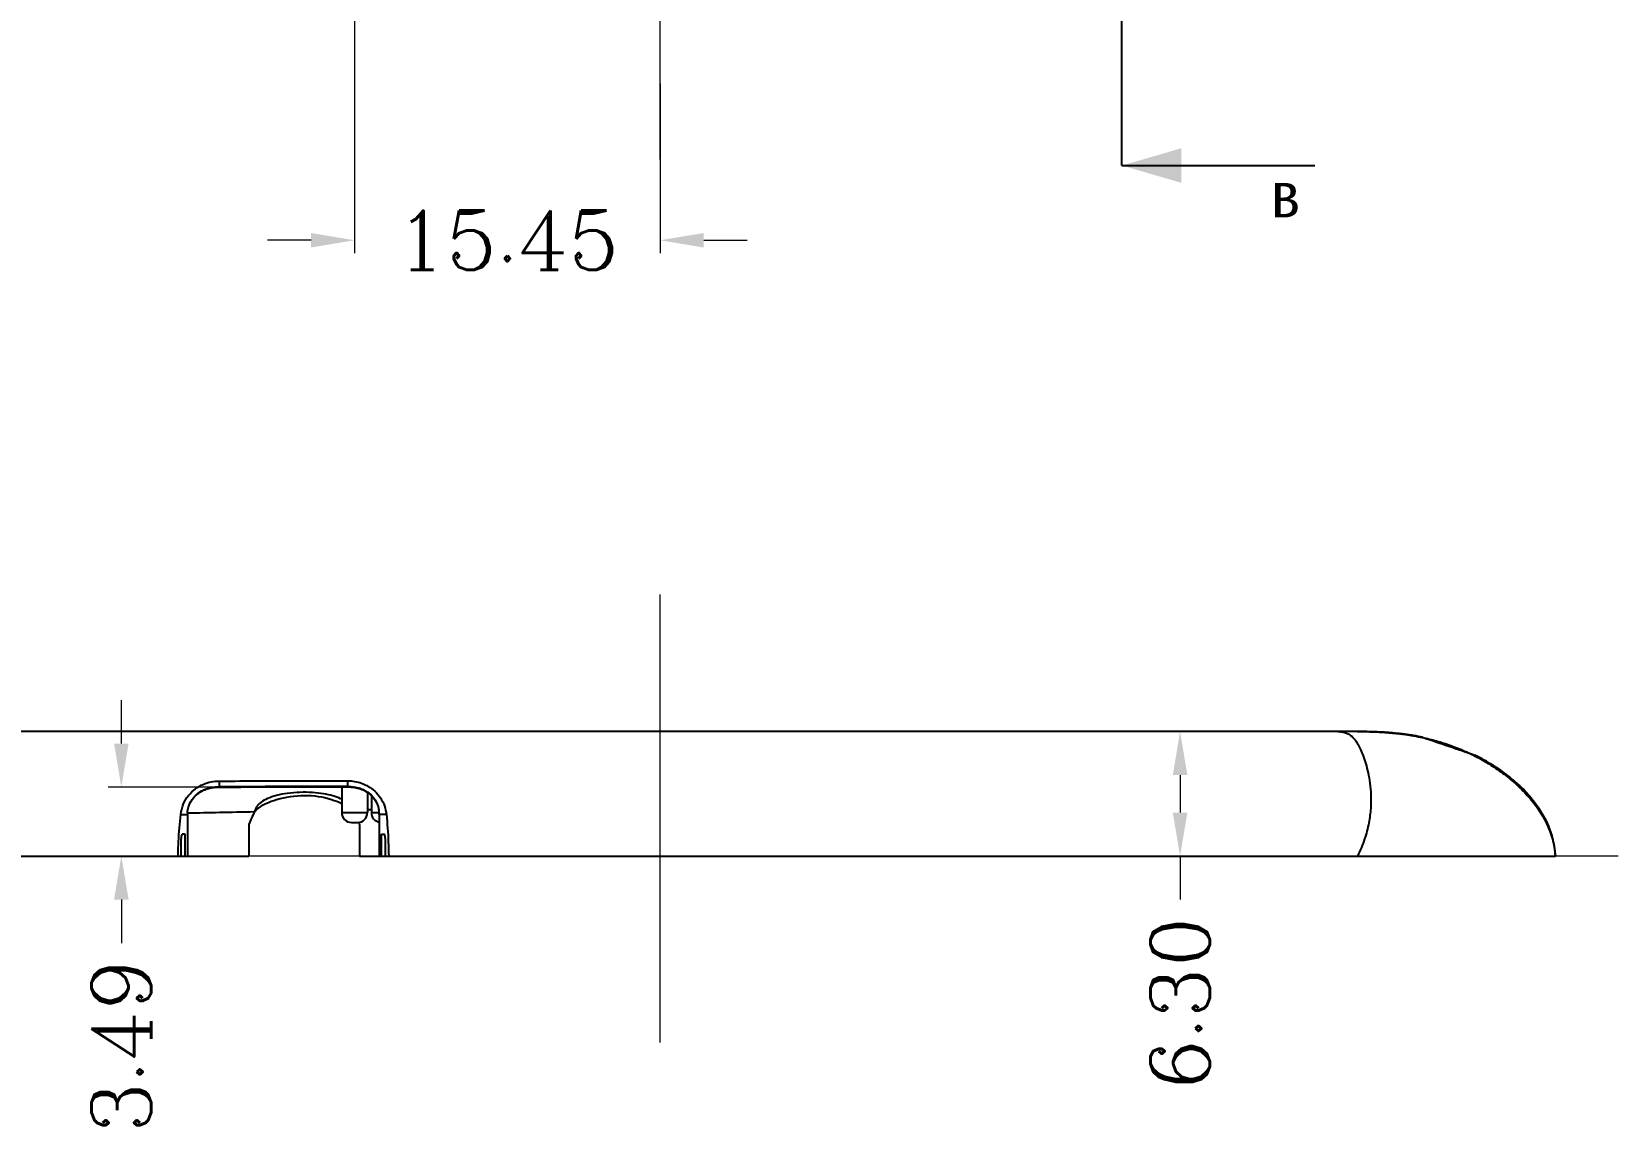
# Model space of a CAD drawing. Header units: millimetres. Extents: x -3610 to -2795, y 672 to 1276.
# Drawn here: x -3543.7 to -3463.5, y 812 to 867.3 of the extents above; entities that cross this region are included whole.
import ezdxf
from ezdxf.enums import TextEntityAlignment as Align

# ---------------------------------------------------------------- set-up
doc = ezdxf.new("R2010")
doc.units = ezdxf.units.MM
doc.header["$MEASUREMENT"] = 0
doc.linetypes.add('CENTER', pattern=[50.8, 31.75, -6.35, 6.35, -6.35])
doc.layers.add('DEFAULT_1', color=7, linetype='CENTER')
doc.layers.add('dim', color=7, linetype='Continuous')
doc.layers.add('moldbase', color=7, linetype='Continuous', lineweight=20)
doc.styles.add('ROMANC', font='romanc.shx', dxfattribs={"bigfont": 'gbcbig.shx'})
doc.styles.add('TEXTSTYLE_0', font='txt', dxfattribs={"width": 0.8})
doc.dimstyles.new('YanXiu', dxfattribs={"dimtxt": 3, "dimasz": 2.2, "dimexe": 0.66, "dimexo": 0.66, "dimgap": 0.66, "dimtad": 0, "dimzin": 1, "dimdsep": 46, "dimtxsty": 'ROMANC', "dimcen": 0, "dimclrd": 256, "dimclre": 3, "dimclrt": 3, "dimazin": 0, "dimtfac": 1, "dimtofl": 0, "dimtmove": 0, "dimatfit": 3, "dimfxl": 0, "dimlwd": 5, "dimlwe": 5, "dimarcsym": 0})

# ---------------------------------------------------------------- blocks, each defined once
blk = doc.blocks.new('*D57')
at = {"layer": 'Defpoints', "color": 0, "transparency": 16777216}
for p in [(-3489.613, 831.919), (-3489.613, 825.619), (-3485.64, 825.619)]:
    blk.add_point(p, dxfattribs=at)
at = {"layer": 'dim', "color": 3, "lineweight": 5, "transparency": 16777216}
for p, q in [((-3488.953, 831.919), (-3484.98, 831.919)), ((-3488.953, 825.619), (-3484.98, 825.619))]:
    blk.add_line(p, q, dxfattribs=at)
at = {"layer": 'dim', "lineweight": 5, "transparency": 16777216}
for p, q in [((-3485.64, 829.719), (-3485.64, 827.819)), ((-3485.64, 825.619), (-3485.64, 823.419))]:
    blk.add_line(p, q, dxfattribs=at)
at = {"layer": 'dim', "transparency": 16777216}
for points in [[(-3486.006, 829.719), (-3485.273, 829.719), (-3485.64, 831.919)], [(-3486.006, 827.819), (-3485.273, 827.819), (-3485.64, 825.619)]]:
    blk.add_solid(points, dxfattribs=at)
at = {"layer": 'dim', "color": 3, "transparency": 16777216, "insert": (-3485.64, 818.188), "char_height": 3, "attachment_point": 5, "rotation": 90, "style": 'ROMANC'}
blk.add_mtext('6.30', dxfattribs=at)
blk = doc.blocks.new('*D58')
at = {"layer": 'Defpoints', "color": 0, "transparency": 16777216}
for p in [(-3533.485, 829.111), (-3539.155, 825.619), (-3534.352, 825.619)]:
    blk.add_point(p, dxfattribs=at)
at = {"layer": 'dim', "lineweight": 5, "transparency": 16777216}
for p, q in [((-3539.155, 831.311), (-3539.155, 833.511)), ((-3539.155, 823.419), (-3539.155, 821.219))]:
    blk.add_line(p, q, dxfattribs=at)
at = {"layer": 'dim', "color": 3, "lineweight": 5, "transparency": 16777216}
for p, q in [((-3534.145, 829.111), (-3539.815, 829.111)), ((-3535.012, 825.619), (-3539.815, 825.619))]:
    blk.add_line(p, q, dxfattribs=at)
at = {"layer": 'dim', "transparency": 16777216}
for points in [[(-3539.522, 831.311), (-3538.789, 831.311), (-3539.155, 829.111)], [(-3539.522, 823.419), (-3538.789, 823.419), (-3539.155, 825.619)]]:
    blk.add_solid(points, dxfattribs=at)
at = {"layer": 'dim', "color": 3, "transparency": 16777216, "insert": (-3539.155, 815.988), "char_height": 3, "attachment_point": 5, "rotation": 90, "style": 'ROMANC'}
blk.add_mtext('3.49', dxfattribs=at)
blk = doc.blocks.new('*D61')
at = {"layer": 'Defpoints', "color": 0, "transparency": 16777216}
for p in [(-3527.367, 877.472), (-3511.917, 865.361), (-3511.917, 856.766)]:
    blk.add_point(p, dxfattribs=at)
at = {"layer": 'dim', "color": 3, "lineweight": 5, "transparency": 16777216}
for p, q in [((-3527.367, 876.812), (-3527.367, 856.106)), ((-3511.917, 864.701), (-3511.917, 856.106))]:
    blk.add_line(p, q, dxfattribs=at)
at = {"layer": 'dim', "lineweight": 5, "transparency": 16777216}
for p, q in [((-3529.567, 856.766), (-3531.767, 856.766)), ((-3509.717, 856.766), (-3507.517, 856.766))]:
    blk.add_line(p, q, dxfattribs=at)
at = {"layer": 'dim', "transparency": 16777216}
for points in [[(-3529.567, 857.132), (-3529.567, 856.399), (-3527.367, 856.766)], [(-3509.717, 857.132), (-3509.717, 856.399), (-3511.917, 856.766)]]:
    blk.add_solid(points, dxfattribs=at)
at = {"layer": 'dim', "color": 3, "transparency": 16777216, "insert": (-3519.642, 856.766), "char_height": 3, "attachment_point": 5, "style": 'ROMANC'}
blk.add_mtext('15.45', dxfattribs=at)

msp = doc.modelspace()

# ---------------------------------------------------------------- linework, layer by layer
at = {"color": 7, "linetype": 'Continuous'}
for p, q in [((-3488.577, 860.545), (-3478.832, 860.545)), ((-3476.667, 831.919), (-3547.167, 831.919)), ((-3534.217, 829.413), (-3534.217, 829.125)), ((-3527.717, 829.428), (-3527.717, 829.137)), ((-3534.217, 829.125), (-3534.215, 829.109)), ((-3528.017, 829.121), (-3528.017, 827.819)), ((-3527.717, 829.137), (-3527.716, 829.121)), ((-3526.717, 828.837), (-3526.717, 827.819)), ((-3526.517, 828.667), (-3526.517, 827.819)), ((-3536.154, 827.719), (-3535.817, 827.719)), ((-3535.817, 827.719), (-3535.817, 825.619)), ((-3535.815, 827.798), (-3535.815, 827.803)), ((-3528.017, 827.819), (-3526.717, 827.819)), ((-3526.517, 827.819), (-3526.12, 827.819)), ((-3526.135, 827.962), (-3526.135, 827.957)), ((-3525.756, 827.719), (-3526.117, 827.719)), ((-3526.117, 827.719), (-3526.117, 825.619)), ((-3532.717, 827.219), (-3532.717, 825.619)), ((-3527.517, 827.319), (-3527.217, 827.319)), ((-3527.117, 827.219), (-3527.117, 825.619)), ((-3467.061, 827.269), (-3467.064, 827.269)), ((-3536.126, 825.619), (-3536.126, 826.419)), ((-3535.932, 826.719), (-3536.073, 826.719)), ((-3535.932, 825.619), (-3535.932, 826.719)), ((-3526.002, 826.719), (-3525.861, 826.719)), ((-3526.002, 825.619), (-3526.002, 826.719)), ((-3525.808, 825.619), (-3525.808, 826.419)), ((-3557.167, 825.619), (-3532.717, 825.619)), ((-3527.117, 825.619), (-3466.667, 825.619))]:
    msp.add_line(p, q, dxfattribs=at)
for centre, radius, start, end in [((-3534.217, 827.719), 1.6, 177.17012, 180), ((-3527.517, 827.819), 0.5, 180.0002, 270), ((-3527.217, 827.819), 0.5, 270, 359.9998), ((-3526.017, 827.819), 0.5, 180.0002, 258.24097), ((-3527.717, 827.719), 1.6, 0, 8.56364)]:
    msp.add_arc(centre, radius, start, end, dxfattribs=at)
for points in [[(-3477.667, 831.919), (-3477.466, 831.905), (-3477.28, 831.86), (-3477.107, 831.78), (-3476.947, 831.659), (-3476.795, 831.494), (-3476.652, 831.28), (-3476.515, 831.011), (-3476.382, 830.683), (-3476.254, 830.292), (-3476.138, 829.835), (-3476.046, 829.309), (-3475.995, 828.712), (-3476.004, 828.04), (-3476.101, 827.296), (-3476.313, 826.483), (-3476.472, 826.056), (-3476.667, 825.619)], [(-3476.667, 831.919), (-3475.87, 831.905), (-3475.093, 831.86), (-3473.59, 831.658), (-3472.859, 831.492), (-3472.14, 831.275), (-3471.429, 831.004), (-3470.724, 830.673), (-3470.026, 830.278), (-3469.344, 829.817), (-3468.693, 829.288), (-3468.09, 828.689), (-3467.126, 827.278), (-3466.82, 826.473), (-3466.723, 826.051), (-3466.667, 825.619)], [(-3476.049, 831.911), (-3476.667, 831.919)], [(-3473.837, 831.714), (-3474.585, 831.816), (-3475.309, 831.878), (-3476.049, 831.911), (-3476.667, 831.919)], [(-3475.791, 831.903), (-3476.049, 831.911)], [(-3475.309, 831.878), (-3475.791, 831.903)], [(-3475.015, 831.857), (-3475.309, 831.878)], [(-3474.585, 831.816), (-3475.015, 831.857)], [(-3474.464, 831.802), (-3474.585, 831.816)], [(-3474.533, 831.81), (-3473.418, 831.637), (-3473.381, 831.63)], [(-3474.271, 831.778), (-3474.464, 831.802)], [(-3473.837, 831.714), (-3474.271, 831.778)], [(-3473.381, 831.63), (-3473.837, 831.714)], [(-3473.381, 831.63), (-3473.837, 831.714)], [(-3473.381, 831.63), (-3470.738, 830.727)], [(-3470.473, 830.59), (-3470.738, 830.727)], [(-3470.473, 830.59), (-3470.738, 830.727)], [(-3470.738, 830.727), (-3470.495, 830.602), (-3469.53, 830.017)], [(-3470.055, 830.353), (-3470.473, 830.59)], [(-3470.055, 830.353), (-3470.473, 830.59)], [(-3469.599, 830.064), (-3470.055, 830.353)], [(-3469.599, 830.064), (-3470.055, 830.353)], [(-3469.53, 830.017), (-3469.599, 830.064)], [(-3469.304, 829.857), (-3469.599, 830.064)], [(-3469.304, 829.857), (-3469.53, 830.017)], [(-3469.53, 830.017), (-3469.117, 829.718), (-3468.922, 829.564)], [(-3536.154, 827.719), (-3536.024, 828.229), (-3535.757, 828.681), (-3535.407, 829.019), (-3535.015, 829.246), (-3534.609, 829.374), (-3534.217, 829.413)], [(-3534.217, 829.413), (-3532.102, 829.419), (-3529.934, 829.424), (-3527.717, 829.428)], [(-3527.717, 829.428), (-3527.362, 829.398), (-3527.014, 829.304), (-3526.671, 829.141), (-3526.344, 828.894), (-3526.059, 828.56), (-3525.854, 828.153), (-3525.756, 827.719)], [(-3468.922, 829.564), (-3469.304, 829.857)], [(-3468.922, 829.564), (-3469.304, 829.857)], [(-3468.922, 829.564), (-3468.48, 829.18), (-3467.907, 828.581), (-3467.061, 827.269)], [(-3535.815, 827.803), (-3535.757, 828.117), (-3535.612, 828.433), (-3535.396, 828.698), (-3535.156, 828.88), (-3534.921, 828.997), (-3534.686, 829.07), (-3534.449, 829.111), (-3534.217, 829.125)], [(-3535.815, 827.803), (-3535.756, 828.109), (-3535.615, 828.414), (-3535.413, 828.663), (-3535.181, 828.846), (-3534.935, 828.972), (-3534.671, 829.056), (-3534.384, 829.102), (-3534.215, 829.109)], [(-3527.717, 829.137), (-3529.948, 829.133), (-3532.162, 829.129), (-3534.217, 829.125)], [(-3534.215, 829.11), (-3532.027, 829.114), (-3529.759, 829.118), (-3527.716, 829.122)], [(-3528.015, 828.493), (-3528.072, 828.52), (-3528.457, 828.661), (-3528.931, 828.767), (-3529.49, 828.831), (-3530.128, 828.842), (-3530.766, 828.789), (-3531.315, 828.681), (-3531.763, 828.527), (-3532.101, 828.331), (-3532.322, 828.104), (-3532.426, 827.865)], [(-3532.426, 827.865), (-3532.332, 827.957), (-3531.306, 828.48), (-3528.528, 828.48), (-3528.013, 828.286)], [(-3527.717, 829.137), (-3527.496, 829.126), (-3527.271, 829.091), (-3527.047, 829.026), (-3526.822, 828.924), (-3526.592, 828.765), (-3526.376, 828.533), (-3526.217, 828.249), (-3526.135, 827.962)], [(-3527.716, 829.122), (-3527.517, 829.112), (-3527.214, 829.059), (-3526.935, 828.962), (-3526.671, 828.81), (-3526.426, 828.583), (-3526.235, 828.282), (-3526.136, 827.962)], [(-3536.293, 825.619), (-3536.262, 826.348), (-3536.215, 827.048), (-3536.154, 827.719)], [(-3535.815, 827.798), (-3534.193, 827.832), (-3532.426, 827.865)], [(-3532.426, 827.865), (-3532.717, 827.219)], [(-3526.518, 827.952), (-3526.718, 827.95)], [(-3525.756, 827.719), (-3525.698, 827.031), (-3525.66, 826.333), (-3525.641, 825.619)], [(-3527.117, 827.219), (-3527.126, 827.334)], [(-3466.667, 825.619), (-3466.716, 826.101), (-3466.812, 826.555), (-3466.932, 826.937), (-3467.029, 827.186), (-3467.064, 827.269)], [(-3536.126, 826.419), (-3536.122, 826.533), (-3536.11, 826.631), (-3536.093, 826.696), (-3536.073, 826.719)], [(-3525.808, 826.419), (-3525.812, 826.533), (-3525.824, 826.63), (-3525.841, 826.696), (-3525.861, 826.719)]]:
    msp.add_spline(points, degree=3, dxfattribs=at)
msp.add_solid([(-3488.577, 860.545), (-3485.577, 861.42), (-3485.577, 859.67)], dxfattribs=at)
at = {"layer": 'DEFAULT_1', "color": 7, "linetype": 'CENTER'}
msp.add_line((-3488.577, 860.545), (-3488.577, 870.545), dxfattribs=at)
at = {"layer": 'moldbase', "color": 1, "linetype": 'CENTER', "ltscale": 1.2}
for p, q in [((-3511.917, 860.846), (-3511.917, 919.969)), ((-3511.917, 816.184), (-3511.917, 838.844)), ((-3463.491, 825.619), (-3563.629, 825.619))]:
    msp.add_line(p, q, dxfattribs=at)

# ---------------------------------------------------------------- texts
at = {"color": 7, "linetype": 'Continuous', "style": 'TEXTSTYLE_0', "width": 1.275}
msp.add_text('B', height=1.75, dxfattribs=at).set_placement((-3481.063, 857.92), (-3479.575, 857.92), align=Align.FIT)

# ---------------------------------------------------------------- dimensions: what is measured, and where the dimension line sits
at = {"layer": 'dim', "color": 3}
dim = msp.add_linear_dim(base=(-3511.917, 856.766), p1=(-3527.367, 877.472), p2=(-3511.917, 865.361), dimstyle='YanXiu', dxfattribs=at)
dim.commit()
dim.dimension.update_dxf_attribs({"geometry": '*D61', "text_midpoint": (-3519.642, 856.766)})
for base, p1, p2, picture, middle in [((-3539.155, 825.619), (-3533.485, 829.111), (-3534.352, 825.619), '*D58', (-3539.155, 815.988)), ((-3485.64, 825.619), (-3489.613, 831.919), (-3489.613, 825.619), '*D57', (-3485.64, 818.188))]:
    dim = msp.add_linear_dim(base=base, p1=p1, p2=p2, angle=90, dimstyle='YanXiu', dxfattribs=at)
    dim.commit()
    dim.dimension.update_dxf_attribs({"geometry": picture, "text_midpoint": middle})

doc.saveas('drawing.dxf')
